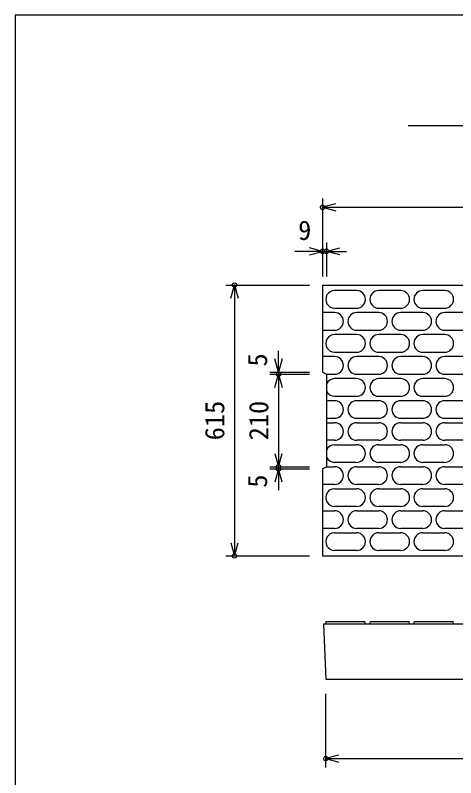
# Model space of a CAD drawing. Units: millimetres, scale not verified. Extents: x -16800 to 16800, y -5940 to 5940.
# Drawn here: x -5654 to -4654, y 2777 to 4508 of the extents above; entities that cross this region are included whole.
import ezdxf
from ezdxf.enums import TextEntityAlignment as Align

# ---------------------------------------------------------------- set-up
doc = ezdxf.new("R2010")
doc.units = ezdxf.units.MM
doc.header["$LTSCALE"] = 20
doc.header["$PDMODE"] = 32
doc.header["$PDSIZE"] = 10
for name, color, linetype, lineweight in [('0-0_DIM', 7, 'Continuous', 25), ('0-2_HATCH', 6, 'Continuous', 25), ('0-5_OUTLINE', 3, 'Continuous', 25), ('0-6_TXT', 7, 'Continuous', 25)]:
    doc.layers.add(name, color=color, linetype=linetype, lineweight=lineweight)
doc.styles.add('ＭＳ ゴシック', font='')
doc.styles.get('ＭＳ ゴシック').set_extended_font_data('MS Gothic')

msp = doc.modelspace()

# ---------------------------------------------------------------- linework, layer by layer
at = {"layer": '0-0_DIM'}
for p, q in [((-4956.2, 4092.08), (-4956.2, 3914.96)), ((-4956.2, 4072.08), (-3951.2, 4072.08)), ((-4947.2, 3992.08), (-4947.2, 3914.96)), ((-4956.2, 3972.08), (-5019.18, 3972.08)), ((-5176.2, 3895.55), (-4986.2, 3895.55)), ((-5156.2, 3895.55), (-5156.2, 3280.55)), ((-5056.2, 3698.05), (-5056.2, 3746.03)), ((-5076.2, 3698.05), (-4986.2, 3698.05)), ((-5076.2, 3693.05), (-4986.2, 3693.05)), ((-5056.2, 3698.05), (-5056.2, 3693.05)), ((-5056.2, 3693.05), (-5056.2, 3483.05)), ((-5076.2, 3483.05), (-4986.2, 3483.05)), ((-5056.2, 3478.05), (-5056.2, 3483.05)), ((-5076.2, 3478.05), (-4986.2, 3478.05)), ((-5056.2, 3478.05), (-5056.2, 3430.07)), ((-5176.2, 3280.55), (-4986.2, 3280.55)), ((-4948.86, 2800.49), (-4948.86, 2967.19)), ((-4948.86, 2820.49), (-3953.86, 2820.49))]:
    msp.add_line(p, q, dxfattribs=at)
for points in [[(-4926.2, 4080.12), (-4956.2, 4072.08), (-4926.2, 4064.04)], [(-4986.2, 3964.04), (-4956.2, 3972.08), (-4986.2, 3980.12)], [(-4956.2, 3972.08), (-4947.2, 3972.08), (-4901.77, 3972.08)], [(-4917.2, 3964.04), (-4947.2, 3972.08), (-4917.2, 3980.12)], [(-5164.24, 3865.55), (-5156.2, 3895.55), (-5148.17, 3865.55)], [(-5048.17, 3728.05), (-5056.2, 3698.05), (-5064.24, 3728.05)], [(-5064.24, 3663.05), (-5056.2, 3693.05), (-5048.17, 3663.05)], [(-5064.24, 3513.05), (-5056.2, 3483.05), (-5048.17, 3513.05)], [(-5048.17, 3448.05), (-5056.2, 3478.05), (-5064.24, 3448.05)], [(-5164.24, 3310.55), (-5156.2, 3280.55), (-5148.17, 3310.55)], [(-4918.86, 2828.53), (-4948.86, 2820.49), (-4918.86, 2812.45)]]:
    msp.add_lwpolyline(points, dxfattribs=at)
for p in [(-4956.2, 4072.08), (-4956.2, 3972.08), (-4947.2, 3972.08), (-5156.2, 3895.55), (-5056.2, 3693.05), (-5056.2, 3483.05), (-5056.2, 3478.05), (-5156.2, 3280.55), (-4948.86, 2820.49)]:
    msp.add_point(p, dxfattribs=at)
at = {"layer": '0-2_HATCH'}
for p, q in [((-4878.86, 3883.05), (-4928.86, 3883.05)), ((-4778.68, 3883.05), (-4828.68, 3883.05)), ((-4678.68, 3883.05), (-4728.68, 3883.05)), ((-4928.86, 3833.05), (-4956.2, 3833.05)), ((-4928.86, 3843.05), (-4878.86, 3843.05)), ((-4828.68, 3833.05), (-4878.68, 3833.05)), ((-4828.68, 3843.05), (-4778.68, 3843.05)), ((-4728.68, 3833.05), (-4778.68, 3833.05)), ((-4728.68, 3843.05), (-4678.68, 3843.05)), ((-4628.68, 3833.05), (-4678.68, 3833.05)), ((-4956.2, 3793.05), (-4928.86, 3793.05)), ((-4878.68, 3793.05), (-4828.68, 3793.05)), ((-4778.68, 3793.05), (-4728.68, 3793.05)), ((-4678.68, 3793.05), (-4628.68, 3793.05)), ((-4878.86, 3783.05), (-4928.86, 3783.05)), ((-4778.68, 3783.05), (-4828.68, 3783.05)), ((-4678.68, 3783.05), (-4728.68, 3783.05)), ((-4928.86, 3743.05), (-4878.86, 3743.05)), ((-4828.68, 3743.05), (-4778.68, 3743.05)), ((-4728.68, 3743.05), (-4678.68, 3743.05)), ((-4928.86, 3733.05), (-4956.2, 3733.05)), ((-4828.68, 3733.05), (-4878.68, 3733.05)), ((-4728.68, 3733.05), (-4778.68, 3733.05)), ((-4628.68, 3733.05), (-4678.68, 3733.05)), ((-4947.2, 3693.05), (-4928.86, 3693.05)), ((-4878.68, 3693.05), (-4828.68, 3693.05)), ((-4778.68, 3693.05), (-4728.68, 3693.05)), ((-4678.68, 3693.05), (-4628.68, 3693.05)), ((-4878.86, 3683.05), (-4928.86, 3683.05)), ((-4778.68, 3683.05), (-4828.68, 3683.05)), ((-4678.68, 3683.05), (-4728.68, 3683.05)), ((-4928.86, 3643.05), (-4878.86, 3643.05)), ((-4828.68, 3643.05), (-4778.68, 3643.05)), ((-4728.68, 3643.05), (-4678.68, 3643.05)), ((-4928.86, 3633.05), (-4947.2, 3633.05)), ((-4828.68, 3633.05), (-4878.68, 3633.05)), ((-4728.68, 3633.05), (-4778.68, 3633.05)), ((-4628.68, 3633.05), (-4678.68, 3633.05)), ((-4947.2, 3593.05), (-4928.86, 3593.05)), ((-4878.68, 3593.05), (-4828.68, 3593.05)), ((-4778.68, 3593.05), (-4728.68, 3593.05)), ((-4678.68, 3593.05), (-4628.68, 3593.05)), ((-4947.2, 3583.05), (-4928.86, 3583.05)), ((-4878.68, 3583.05), (-4828.68, 3583.05)), ((-4778.68, 3583.05), (-4728.68, 3583.05)), ((-4678.68, 3583.05), (-4628.68, 3583.05)), ((-4928.86, 3543.05), (-4947.2, 3543.05)), ((-4928.86, 3533.05), (-4878.86, 3533.05)), ((-4828.68, 3543.05), (-4878.68, 3543.05)), ((-4828.68, 3533.05), (-4778.68, 3533.05)), ((-4728.68, 3543.05), (-4778.68, 3543.05)), ((-4728.68, 3533.05), (-4678.68, 3533.05)), ((-4628.68, 3543.05), (-4678.68, 3543.05)), ((-4947.2, 3483.05), (-4928.86, 3483.05)), ((-4878.86, 3493.05), (-4928.86, 3493.05)), ((-4878.68, 3483.05), (-4828.68, 3483.05)), ((-4778.68, 3493.05), (-4828.68, 3493.05)), ((-4778.68, 3483.05), (-4728.68, 3483.05)), ((-4678.68, 3493.05), (-4728.68, 3493.05)), ((-4678.68, 3483.05), (-4628.68, 3483.05)), ((-4928.86, 3443.05), (-4956.2, 3443.05)), ((-4928.86, 3433.05), (-4878.86, 3433.05)), ((-4828.68, 3443.05), (-4878.68, 3443.05)), ((-4828.68, 3433.05), (-4778.68, 3433.05)), ((-4728.68, 3443.05), (-4778.68, 3443.05)), ((-4728.68, 3433.05), (-4678.68, 3433.05)), ((-4628.68, 3443.05), (-4678.68, 3443.05)), ((-4956.2, 3383.05), (-4928.86, 3383.05)), ((-4878.86, 3393.05), (-4928.86, 3393.05)), ((-4878.68, 3383.05), (-4828.68, 3383.05)), ((-4778.68, 3393.05), (-4828.68, 3393.05)), ((-4778.68, 3383.05), (-4728.68, 3383.05)), ((-4678.68, 3393.05), (-4728.68, 3393.05)), ((-4678.68, 3383.05), (-4628.68, 3383.05)), ((-4928.86, 3343.05), (-4956.2, 3343.05)), ((-4828.68, 3343.05), (-4878.68, 3343.05)), ((-4728.68, 3343.05), (-4778.68, 3343.05)), ((-4628.68, 3343.05), (-4678.68, 3343.05)), ((-4928.86, 3333.05), (-4878.86, 3333.05)), ((-4828.68, 3333.05), (-4778.68, 3333.05)), ((-4728.68, 3333.05), (-4678.68, 3333.05)), ((-4878.86, 3293.05), (-4928.86, 3293.05)), ((-4778.68, 3293.05), (-4828.68, 3293.05)), ((-4678.68, 3293.05), (-4728.68, 3293.05)), ((-4858.86, 3125.49), (-4859.86, 3131.99)), ((-4758.68, 3125.49), (-4759.68, 3131.99)), ((-4658.68, 3125.49), (-4659.68, 3131.99))]:
    msp.add_line(p, q, dxfattribs=at)
for points in [[(-4948.86, 3125.49), (-4947.86, 3131.99), (-4859.86, 3131.99)], [(-4848.68, 3125.49), (-4847.68, 3131.99), (-4759.68, 3131.99)], [(-4748.68, 3125.49), (-4747.68, 3131.99), (-4659.68, 3131.99)]]:
    msp.add_lwpolyline(points, dxfattribs=at)
for centre, start, end in [((-4928.86, 3863.05), 90, 270.00063), ((-4878.86, 3863.05), 270, 90), ((-4828.68, 3863.05), 90, 270), ((-4778.68, 3863.05), 270, 90), ((-4728.68, 3863.05), 90, 270), ((-4678.68, 3863.05), 270, 90), ((-4928.86, 3813.05), 270, 90), ((-4878.68, 3813.05), 90, 270), ((-4828.68, 3813.05), 270, 90), ((-4778.68, 3813.05), 90, 270), ((-4728.68, 3813.05), 270, 90), ((-4678.68, 3813.05), 90, 270), ((-4928.86, 3763.05), 90, 270.00063), ((-4878.86, 3763.05), 270, 90), ((-4828.68, 3763.05), 90, 270), ((-4778.68, 3763.05), 270, 90), ((-4728.68, 3763.05), 90, 270), ((-4678.68, 3763.05), 270, 90), ((-4928.86, 3713.05), 270, 90), ((-4878.68, 3713.05), 90, 270), ((-4828.68, 3713.05), 270, 90), ((-4778.68, 3713.05), 90, 270), ((-4728.68, 3713.05), 270, 90), ((-4678.68, 3713.05), 90, 270), ((-4928.86, 3663.05), 90, 156.51488), ((-4878.86, 3663.05), 270, 90), ((-4828.68, 3663.05), 90, 270), ((-4778.68, 3663.05), 270, 90), ((-4728.68, 3663.05), 90, 270), ((-4678.68, 3663.05), 270, 90), ((-4928.86, 3663.05), 203.4877, 270), ((-4928.86, 3613.05), 270, 90), ((-4878.68, 3613.05), 90, 270), ((-4828.68, 3613.05), 270, 90), ((-4778.68, 3613.05), 90, 270), ((-4728.68, 3613.05), 270, 90), ((-4678.68, 3613.05), 90, 270), ((-4928.86, 3563.05), 270, 90), ((-4878.68, 3563.05), 90, 270), ((-4828.68, 3563.05), 270, 90), ((-4778.68, 3563.05), 90, 270), ((-4728.68, 3563.05), 270, 90), ((-4678.68, 3563.05), 90, 270), ((-4928.86, 3513.05), 90, 156.5123), ((-4878.86, 3513.05), 270, 90), ((-4828.68, 3513.05), 90, 270), ((-4778.68, 3513.05), 270, 90), ((-4728.68, 3513.05), 90, 270), ((-4678.68, 3513.05), 270, 90), ((-4928.86, 3513.05), 203.4877, 270.00063), ((-4928.86, 3463.05), 270, 90), ((-4878.68, 3463.05), 90, 270), ((-4828.68, 3463.05), 270, 90), ((-4778.68, 3463.05), 90, 270), ((-4728.68, 3463.05), 270, 90), ((-4678.68, 3463.05), 90, 270), ((-4928.86, 3413.05), 90, 270.00063), ((-4878.86, 3413.05), 270, 90), ((-4828.68, 3413.05), 90, 270), ((-4778.68, 3413.05), 270, 90), ((-4728.68, 3413.05), 90, 270), ((-4678.68, 3413.05), 270, 90), ((-4928.86, 3363.05), 270, 90), ((-4878.68, 3363.05), 90, 270), ((-4828.68, 3363.05), 270, 90), ((-4778.68, 3363.05), 90, 270), ((-4728.68, 3363.05), 270, 90), ((-4678.68, 3363.05), 90, 270), ((-4928.86, 3313.05), 90, 270.00063), ((-4878.86, 3313.05), 270, 90), ((-4828.68, 3313.05), 90, 270), ((-4778.68, 3313.05), 270, 90), ((-4728.68, 3313.05), 90, 270), ((-4678.68, 3313.05), 270, 90)]:
    msp.add_arc(centre, 20, start, end, dxfattribs=at)
at = {"layer": '0-5_OUTLINE'}
for p, q in [((-4956.2, 3895.55), (-4956.2, 3698.05)), ((-4956.2, 3895.55), (-3951.2, 3895.55)), ((-4956.2, 3698.05), (-4947.2, 3693.05)), ((-4947.2, 3693.05), (-4947.2, 3483.05)), ((-4956.2, 3478.05), (-4947.2, 3483.05)), ((-4956.2, 3478.05), (-4956.2, 3280.55)), ((-4956.2, 3280.55), (-3951.2, 3280.55)), ((-4953.86, 3125.49), (-4948.86, 3000.49)), ((-3948.86, 3125.49), (-4953.86, 3125.49)), ((-4948.86, 3000.49), (-3953.86, 3000.49))]:
    msp.add_line(p, q, dxfattribs=at)
at = {"layer": '0-6_TXT'}
msp.add_line((-4761.6, 4258.14), (-4046.65, 4258.14), dxfattribs=at)
msp.add_lwpolyline([(-5654.13, 2508.14), (-3154.13, 2508.14), (-3154.13, 4508.14), (-5654.13, 4508.14)], close=True, dxfattribs=at)

# ---------------------------------------------------------------- texts
at = {"layer": '0-0_DIM', "style": 'ＭＳ ゴシック'}
msp.add_text('9', height=43.99, dxfattribs=at).set_placement((-5011.55, 3984.78), align=Align.BOTTOM_LEFT)
for s, p in [('5', (-5068.9, 3710.62)), ('615', (-5166.2, 3543.05)), ('210', (-5066.2, 3543.05)), ('5', (-5068.9, 3435.48))]:
    msp.add_text(s, height=43.99, rotation=90, dxfattribs=at).set_placement(p, align=Align.BOTTOM_LEFT)

doc.saveas('drawing.dxf')
